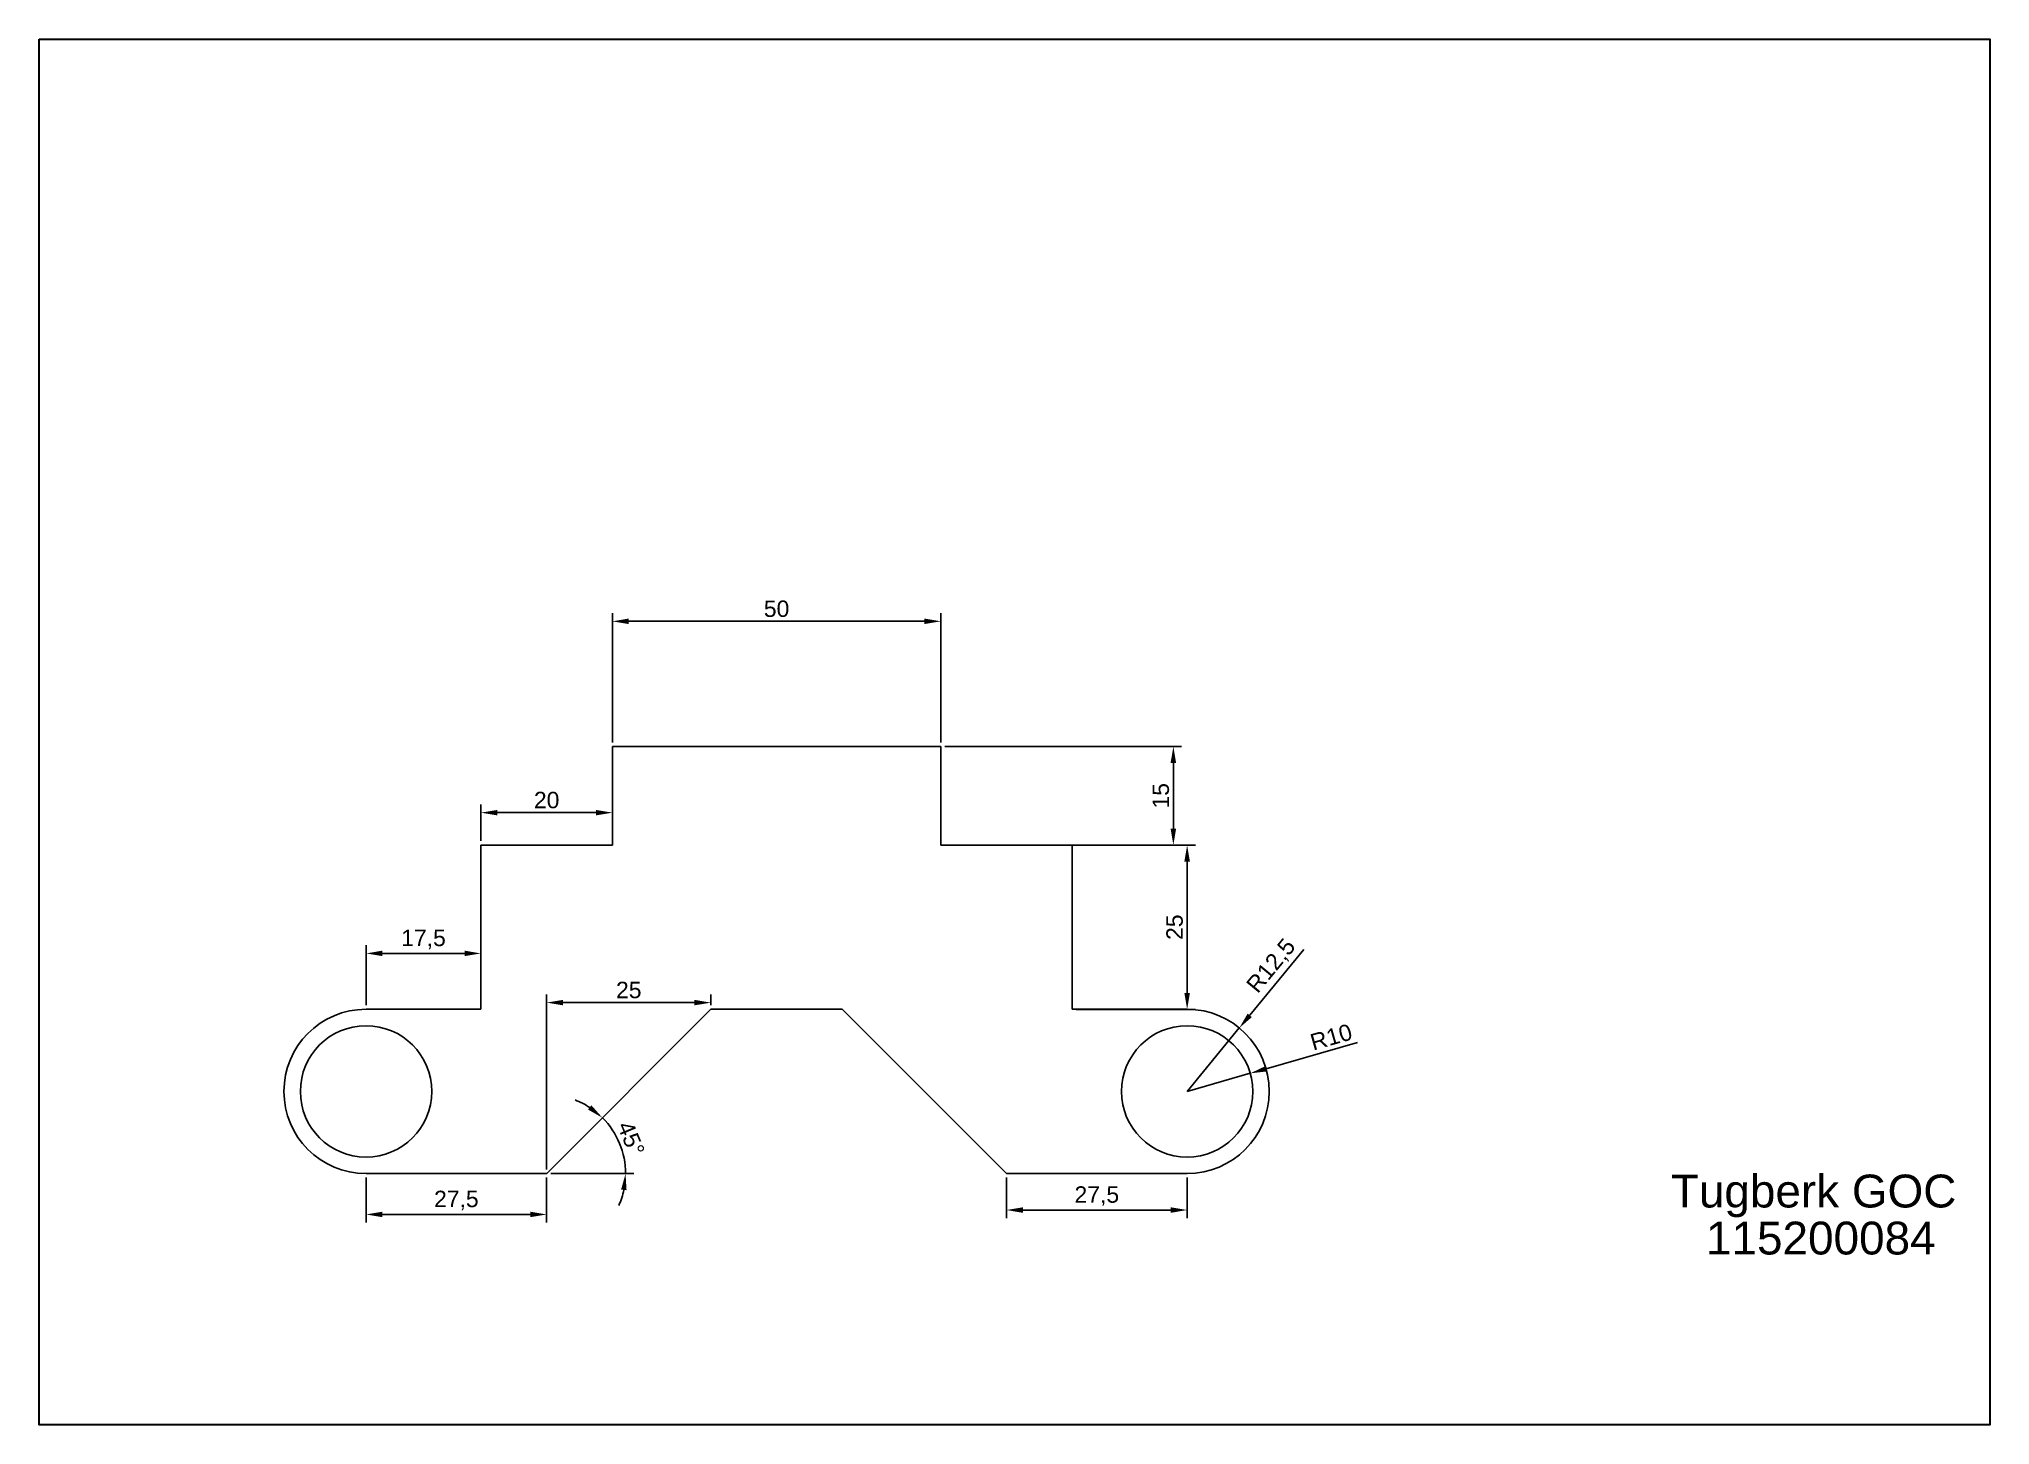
# Model space of a CAD drawing. Header units: millimetres. Extents: x 0 to 297, y -1 to 210.
import ezdxf

# ---------------------------------------------------------------- set-up
doc = ezdxf.new("R2010")
doc.units = ezdxf.units.MM
doc.layers.add('Layer1', color=30, linetype='Continuous', lineweight=30)
doc.layers.add('sari', color=41, linetype='Continuous')
doc.styles.get("Standard").update_dxf_attribs({"font": 'arial.ttf'})
doc.dimstyles.new('ISO-25', dxfattribs={"dimtxt": 2.5, "dimasz": 2.5, "dimexe": 1.25, "dimexo": 0.625, "dimtad": 1, "dimtxsty": 'Standard', "dimcen": 2.5, "dimadec": 0, "dimazin": 0, "dimtfac": 1, "dimtmove": 0, "dimatfit": 3, "dimfxl": 1, "dimarcsym": 0})

# ---------------------------------------------------------------- blocks, each defined once
blk = doc.blocks.new('*D3')
at = {"layer": 'Defpoints', "color": 0, "transparency": 16777216}
for p in [(184.39, 52.57), (174.78, 49.81)]:
    blk.add_point(p, dxfattribs=at)
at = {"layer": 'sari', "color": 0, "lineweight": -2, "transparency": 16777216}
for p, q in [((200.7, 57.26), (186.8, 53.26)), ((174.78, 49.81), (184.39, 52.57))]:
    blk.add_line(p, q, dxfattribs=at)
at = {"layer": 'sari', "color": 0, "transparency": 16777216}
blk.add_solid([(186.68, 53.66), (186.91, 52.86), (184.39, 52.57)], dxfattribs=at)
at = {"layer": 'sari', "color": 0, "transparency": 16777216, "insert": (196.71, 58.09), "char_height": 2.5, "attachment_point": 5, "rotation": 16.0183}
blk.add_mtext('R10', dxfattribs=at)
blk = doc.blocks.new('*D4')
at = {"layer": 'Defpoints', "color": 0, "transparency": 16777216}
for p in [(182.72, 59.47), (174.78, 49.81)]:
    blk.add_point(p, dxfattribs=at)
at = {"layer": 'sari', "color": 0, "lineweight": -2, "transparency": 16777216}
for p, q in [((192.55, 71.42), (184.31, 61.4)), ((174.78, 49.81), (182.72, 59.47))]:
    blk.add_line(p, q, dxfattribs=at)
at = {"layer": 'sari', "color": 0, "transparency": 16777216}
blk.add_solid([(183.99, 61.66), (184.63, 61.13), (182.72, 59.47)], dxfattribs=at)
at = {"layer": 'sari', "color": 0, "transparency": 16777216, "insert": (187.69, 68.85), "char_height": 2.5, "attachment_point": 5, "rotation": 50.5509}
blk.add_mtext('R12,5', dxfattribs=at)
blk = doc.blocks.new('*D5')
at = {"layer": 'Defpoints', "color": 0, "transparency": 16777216}
for p in [(137.28, 102.31), (137.28, 87.31), (172.68, 87.31)]:
    blk.add_point(p, dxfattribs=at)
at = {"layer": 'sari', "color": 0, "lineweight": -2, "transparency": 16777216}
for p, q in [((137.91, 102.31), (173.93, 102.31)), ((172.68, 99.81), (172.68, 89.81)), ((137.91, 87.31), (173.93, 87.31))]:
    blk.add_line(p, q, dxfattribs=at)
at = {"layer": 'sari', "color": 0, "transparency": 16777216}
for points in [[(172.26, 99.81), (173.1, 99.81), (172.68, 102.31)], [(172.26, 89.81), (173.1, 89.81), (172.68, 87.31)]]:
    blk.add_solid(points, dxfattribs=at)
at = {"layer": 'sari', "color": 0, "transparency": 16777216, "insert": (170.78, 94.81), "char_height": 2.5, "attachment_point": 5, "rotation": 90}
blk.add_mtext('15', dxfattribs=at)
blk = doc.blocks.new('*D6')
at = {"layer": 'Defpoints', "color": 0, "transparency": 16777216}
for p in [(157.28, 87.31), (157.28, 62.31), (174.78, 62.31)]:
    blk.add_point(p, dxfattribs=at)
at = {"layer": 'sari', "color": 0, "lineweight": -2, "transparency": 16777216}
for p, q in [((157.91, 87.31), (176.03, 87.31)), ((174.78, 84.81), (174.78, 64.81)), ((157.91, 62.31), (176.03, 62.31))]:
    blk.add_line(p, q, dxfattribs=at)
at = {"layer": 'sari', "color": 0, "transparency": 16777216}
for points in [[(174.36, 84.81), (175.2, 84.81), (174.78, 87.31)], [(174.36, 64.81), (175.2, 64.81), (174.78, 62.31)]]:
    blk.add_solid(points, dxfattribs=at)
at = {"layer": 'sari', "color": 0, "transparency": 16777216, "insert": (172.88, 74.81), "char_height": 2.5, "attachment_point": 5, "rotation": 90}
blk.add_mtext('25', dxfattribs=at)
blk = doc.blocks.new('*D7')
at = {"layer": 'Defpoints', "color": 0, "transparency": 16777216}
for p in [(137.28, 121.37), (87.28, 102.31), (137.28, 102.31)]:
    blk.add_point(p, dxfattribs=at)
at = {"layer": 'sari', "color": 0, "lineweight": -2, "transparency": 16777216}
for p, q in [((87.28, 102.94), (87.28, 122.62)), ((137.28, 102.94), (137.28, 122.62)), ((89.78, 121.37), (134.78, 121.37))]:
    blk.add_line(p, q, dxfattribs=at)
at = {"layer": 'sari', "color": 0, "transparency": 16777216}
for points in [[(89.78, 121.79), (89.78, 120.95), (87.28, 121.37)], [(134.78, 121.79), (134.78, 120.95), (137.28, 121.37)]]:
    blk.add_solid(points, dxfattribs=at)
at = {"layer": 'sari', "color": 0, "transparency": 16777216, "insert": (112.28, 123.27), "char_height": 2.5, "attachment_point": 5}
blk.add_mtext('50', dxfattribs=at)
blk = doc.blocks.new('*D8')
at = {"layer": 'Defpoints', "color": 0, "transparency": 16777216}
for p in [(87.28, 92.25), (67.28, 87.31), (87.28, 87.31)]:
    blk.add_point(p, dxfattribs=at)
at = {"layer": 'sari', "color": 0, "lineweight": -2, "transparency": 16777216}
for p, q in [((67.28, 87.94), (67.28, 93.5)), ((69.78, 92.25), (84.78, 92.25)), ((87.28, 87.94), (87.28, 93.5))]:
    blk.add_line(p, q, dxfattribs=at)
at = {"layer": 'sari', "color": 0, "transparency": 16777216}
for points in [[(69.78, 92.66), (69.78, 91.83), (67.28, 92.25)], [(84.78, 92.66), (84.78, 91.83), (87.28, 92.25)]]:
    blk.add_solid(points, dxfattribs=at)
at = {"layer": 'sari', "color": 0, "transparency": 16777216, "insert": (77.28, 94.15), "char_height": 2.5, "attachment_point": 5}
blk.add_mtext('20', dxfattribs=at)
blk = doc.blocks.new('*D9')
at = {"layer": 'Defpoints', "color": 0, "transparency": 16777216}
for p in [(67.28, 70.82), (49.78, 62.31), (67.28, 62.31)]:
    blk.add_point(p, dxfattribs=at)
at = {"layer": 'sari', "color": 0, "lineweight": -2, "transparency": 16777216}
for p, q in [((49.78, 62.94), (49.78, 72.07)), ((67.28, 62.94), (67.28, 72.07)), ((52.28, 70.82), (64.78, 70.82))]:
    blk.add_line(p, q, dxfattribs=at)
at = {"layer": 'sari', "color": 0, "transparency": 16777216}
for points in [[(52.28, 71.24), (52.28, 70.41), (49.78, 70.82)], [(64.78, 71.24), (64.78, 70.41), (67.28, 70.82)]]:
    blk.add_solid(points, dxfattribs=at)
at = {"layer": 'sari', "color": 0, "transparency": 16777216, "insert": (58.53, 72.95), "char_height": 2.5, "attachment_point": 5}
blk.add_mtext('17,5', dxfattribs=at)
blk = doc.blocks.new('*D10')
at = {"layer": 'Defpoints', "color": 0, "transparency": 16777216}
for p in [(49.78, 37.31), (77.28, 37.31), (77.28, 31.09)]:
    blk.add_point(p, dxfattribs=at)
at = {"layer": 'sari', "color": 0, "lineweight": -2, "transparency": 16777216}
for p, q in [((49.78, 36.69), (49.78, 29.84)), ((77.28, 36.69), (77.28, 29.84)), ((52.28, 31.09), (74.78, 31.09))]:
    blk.add_line(p, q, dxfattribs=at)
at = {"layer": 'sari', "color": 0, "transparency": 16777216}
for points in [[(52.28, 31.51), (52.28, 30.67), (49.78, 31.09)], [(74.78, 31.51), (74.78, 30.67), (77.28, 31.09)]]:
    blk.add_solid(points, dxfattribs=at)
at = {"layer": 'sari', "color": 0, "transparency": 16777216, "insert": (63.53, 33.22), "char_height": 2.5, "attachment_point": 5}
blk.add_mtext('27,5', dxfattribs=at)
blk = doc.blocks.new('*D11')
at = {"layer": 'Defpoints', "color": 0, "transparency": 16777216}
for p in [(102.28, 62.31), (88.88, 40.42), (49.78, 37.31), (77.28, 37.31), (77.28, 37.31)]:
    blk.add_point(p, dxfattribs=at)
at = {"layer": 'sari', "color": 0, "lineweight": -2, "transparency": 16777216}
blk.add_line((77.91, 37.31), (90.54, 37.31), dxfattribs=at)
for start, end in [(56.9509, 68.9019), (0, 45), (336.0981, 348.0491)]:
    blk.add_arc((77.28, 37.31), 12.01, start, end, dxfattribs=at)
at = {"layer": 'sari', "color": 0, "transparency": 16777216}
for points in [[(84.09, 47.7), (83.57, 47.06), (85.77, 45.81)], [(88.61, 34.87), (89.44, 34.78), (89.29, 37.31)]]:
    blk.add_solid(points, dxfattribs=at)
at = {"layer": 'sari', "color": 0, "transparency": 16777216, "insert": (90.13, 42.64), "char_height": 2.5, "attachment_point": 5, "rotation": 292.5}
blk.add_mtext('45°', dxfattribs=at)
blk = doc.blocks.new('*D12')
at = {"layer": 'Defpoints', "color": 0, "transparency": 16777216}
for p in [(102.28, 63.33), (102.28, 62.31), (77.28, 37.31)]:
    blk.add_point(p, dxfattribs=at)
at = {"layer": 'sari', "color": 0, "lineweight": -2, "transparency": 16777216}
for p, q in [((77.28, 37.94), (77.28, 64.58)), ((79.78, 63.33), (99.78, 63.33)), ((102.28, 62.94), (102.28, 64.58))]:
    blk.add_line(p, q, dxfattribs=at)
at = {"layer": 'sari', "color": 0, "transparency": 16777216}
for points in [[(79.78, 63.75), (79.78, 62.92), (77.28, 63.33)], [(99.78, 63.75), (99.78, 62.92), (102.28, 63.33)]]:
    blk.add_solid(points, dxfattribs=at)
at = {"layer": 'sari', "color": 0, "transparency": 16777216, "insert": (89.78, 65.24), "char_height": 2.5, "attachment_point": 5}
blk.add_mtext('25', dxfattribs=at)
blk = doc.blocks.new('*D13')
at = {"layer": 'Defpoints', "color": 0, "transparency": 16777216}
for p in [(147.28, 37.31), (174.78, 37.31), (174.78, 31.76)]:
    blk.add_point(p, dxfattribs=at)
at = {"layer": 'sari', "color": 0, "lineweight": -2, "transparency": 16777216}
for p, q in [((147.28, 36.69), (147.28, 30.51)), ((174.78, 36.69), (174.78, 30.51)), ((149.78, 31.76), (172.28, 31.76))]:
    blk.add_line(p, q, dxfattribs=at)
at = {"layer": 'sari', "color": 0, "transparency": 16777216}
for points in [[(149.78, 32.18), (149.78, 31.34), (147.28, 31.76)], [(172.28, 32.18), (172.28, 31.34), (174.78, 31.76)]]:
    blk.add_solid(points, dxfattribs=at)
at = {"layer": 'sari', "color": 0, "transparency": 16777216, "insert": (161.03, 33.89), "char_height": 2.5, "attachment_point": 5}
blk.add_mtext('27,5', dxfattribs=at)

msp = doc.modelspace()

# ---------------------------------------------------------------- linework, layer by layer
for p, q in [((0, 0), (0, 210)), ((296.998, 209.046), (296.998, -0.954)), ((87.281, 87.315), (87.281, 102.315)), ((87.281, 102.315), (137.281, 102.315)), ((137.281, 102.315), (137.281, 87.315)), ((67.281, 62.315), (67.281, 87.315)), ((67.281, 87.315), (87.281, 87.315)), ((137.281, 87.315), (157.281, 87.315)), ((157.281, 87.315), (157.281, 62.315)), ((49.781, 62.315), (67.281, 62.315)), ((102.281, 62.315), (77.281, 37.315)), ((102.281, 62.315), (122.281, 62.315)), ((122.281, 62.315), (147.281, 37.315)), ((157.281, 62.315), (174.781, 62.315)), ((49.781, 37.315), (77.281, 37.315)), ((174.781, 37.315), (147.281, 37.315))]:
    msp.add_line(p, q)
for centre in [(49.781, 49.815), (174.781, 49.815)]:
    msp.add_circle(centre, 10)
for centre, start, end in [((49.781, 49.815), 90, 270), ((174.781, 49.815), 270, 90)]:
    msp.add_arc(centre, 12.5, start, end)
at = {"layer": 'Layer1'}
msp.add_lwpolyline([(0, 210), (296.998, 210), (296.998, -0.954), (0, -0.954)], close=True, dxfattribs=at)

# ---------------------------------------------------------------- texts
for s, p in [('Tugberk GOC', (248.416, 32.152)), ('  115200084', (249.882, 24.995))]:
    msp.add_text(s, height=5).set_placement(p)

# ---------------------------------------------------------------- dimensions: what is measured, and where the dimension line sits
at = {"layer": 'sari'}
for base, p1, p2, picture, middle in [((137.281, 121.371), (87.281, 102.315), (137.281, 102.315), '*D7', (112.281, 123.272)), ((87.281, 92.248), (67.281, 87.315), (87.281, 87.315), '*D8', (77.281, 94.15)), ((67.281, 70.822), (49.781, 62.315), (67.281, 62.315), '*D9', (58.531, 72.95)), ((102.281, 63.334), (77.281, 37.315), (102.281, 62.315), '*D12', (89.781, 65.235)), ((77.281, 31.091), (49.781, 37.315), (77.281, 37.315), '*D10', (63.531, 33.219)), ((174.781, 31.759), (147.281, 37.315), (174.781, 37.315), '*D13', (161.031, 33.886))]:
    dim = msp.add_linear_dim(base=base, p1=p1, p2=p2, dimstyle='ISO-25', dxfattribs=at)
    dim.commit()
    dim.dimension.update_dxf_attribs({"geometry": picture, "text_midpoint": middle})
for base, p1, p2, picture, middle in [((172.681, 87.315), (137.281, 102.315), (137.281, 87.315), '*D5', (170.78, 94.815)), ((174.781, 62.315), (157.281, 87.315), (157.281, 62.315), '*D6', (172.879, 74.815))]:
    dim = msp.add_linear_dim(base=base, p1=p1, p2=p2, angle=90, dimstyle='ISO-25', dxfattribs=at)
    dim.commit()
    dim.dimension.update_dxf_attribs({"geometry": picture, "text_midpoint": middle})
for mpoint, picture, middle in [((182.723, 59.467), '*D4', (189.328, 67.494)), ((184.392, 52.574), '*D3', (197.235, 56.261))]:
    dim = msp.add_radius_dim(center=(174.781, 49.815), mpoint=mpoint, dimstyle='ISO-25', dxfattribs=at)
    dim.commit()
    dim.dimension.update_dxf_attribs({"geometry": picture, "text_midpoint": middle, "dimtype": 164})
dim = msp.add_angular_dim_2l(base=(88.879, 40.422), line1=((49.781, 37.315), (77.281, 37.315)), line2=((102.281, 62.315), (77.281, 37.315)), dimstyle='ISO-25', dxfattribs=at)
dim.commit()
dim.dimension.update_dxf_attribs({"geometry": '*D11', "text_midpoint": (90.126, 42.635)})

doc.saveas('drawing.dxf')
